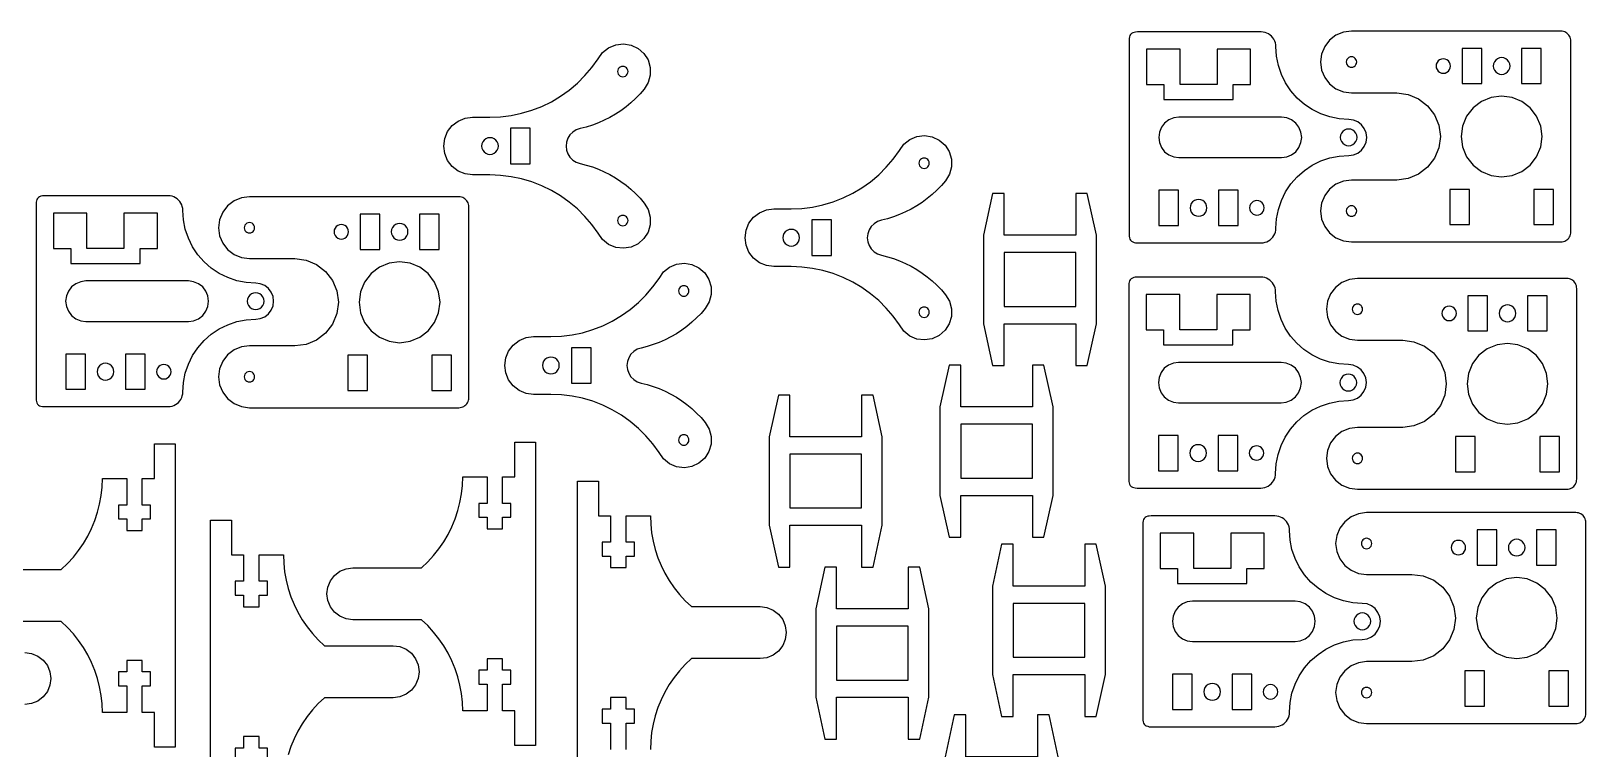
# Model space of a CAD drawing. Header units: inches. Extents: x -24.3 to 25.7, y -20.1 to 15.9.
# Drawn here: x -1.74 to 25.18, y 3.52 to 15.95 of the extents above; entities that cross this region are included whole.
import ezdxf

# ---------------------------------------------------------------- set-up
doc = ezdxf.new("R2010")
doc.units = ezdxf.units.IN
doc.header["$MEASUREMENT"] = 0
doc.layers.get('0').update_dxf_attribs({"linetype": 'CONTINUOUS'})

msp = doc.modelspace()

# ---------------------------------------------------------------- linework, layer by layer
at = {"color": 1}
for points in [[(19.594, 12.283), (19.626, 12.29), (19.658, 12.3), (19.687, 12.315), (19.715, 12.333), (19.74, 12.355), (19.761, 12.38), (19.78, 12.408), (19.794, 12.437), (19.805, 12.468), (19.811, 12.501), (19.814, 12.534), (19.824, 12.698), (19.856, 12.86), (19.91, 13.016), (19.982, 13.164), (20.074, 13.301), (20.183, 13.425), (20.307, 13.534), (20.444, 13.626), (20.592, 13.699), (20.748, 13.752), (20.91, 13.784), (21.074, 13.795), (21.155, 13.805), (21.23, 13.836), (21.295, 13.886), (21.344, 13.95), (21.375, 14.026), (21.386, 14.106), (21.375, 14.187), (21.344, 14.262), (21.295, 14.326), (21.23, 14.376), (21.155, 14.407), (21.074, 14.418), (20.91, 14.429), (20.748, 14.461), (20.592, 14.514), (20.444, 14.587), (20.307, 14.678), (20.183, 14.787), (20.074, 14.911), (19.982, 15.048), (19.91, 15.196), (19.856, 15.352), (19.824, 15.514), (19.814, 15.678), (19.811, 15.711), (19.805, 15.744), (19.794, 15.775), (19.78, 15.805), (19.761, 15.832), (19.74, 15.857), (19.715, 15.879), (19.687, 15.897), (19.658, 15.912), (19.626, 15.923), (19.594, 15.929), (19.561, 15.931), (17.417, 15.931), (17.385, 15.929), (17.358, 15.924), (17.334, 15.915), (17.314, 15.903), (17.298, 15.887), (17.286, 15.868), (17.278, 15.845), (17.274, 15.818), (17.274, 15.788), (17.274, 12.424), (17.274, 12.394), (17.278, 12.368), (17.286, 12.345), (17.298, 12.325), (17.314, 12.309), (17.334, 12.297), (17.358, 12.288), (17.385, 12.283), (17.417, 12.281), (19.561, 12.281)], [(20.983, 14.895), (21.122, 14.877), (21.907, 14.877), (22.102, 14.851), (22.284, 14.775), (22.441, 14.655), (22.561, 14.499), (22.636, 14.317), (22.662, 14.122), (22.636, 13.926), (22.561, 13.744), (22.441, 13.588), (22.284, 13.468), (22.102, 13.392), (21.907, 13.367), (21.122, 13.367), (20.983, 13.348), (20.854, 13.295), (20.743, 13.21), (20.658, 13.099), (20.605, 12.97), (20.587, 12.832), (20.605, 12.693), (20.658, 12.564), (20.743, 12.453), (20.854, 12.368), (20.983, 12.315), (21.122, 12.297), (24.748, 12.297), (24.77, 12.298), (24.792, 12.302), (24.814, 12.31), (24.834, 12.32), (24.853, 12.332), (24.869, 12.347), (24.884, 12.364), (24.897, 12.382), (24.907, 12.403), (24.914, 12.424), (24.918, 12.446), (24.92, 12.468), (24.92, 15.775), (24.918, 15.797), (24.914, 15.819), (24.907, 15.841), (24.897, 15.861), (24.884, 15.879), (24.869, 15.896), (24.853, 15.911), (24.834, 15.924), (24.814, 15.933), (24.792, 15.941), (24.77, 15.945), (24.748, 15.947), (21.122, 15.947), (20.983, 15.928), (20.854, 15.875), (20.743, 15.79), (20.658, 15.679), (20.605, 15.55), (20.587, 15.412), (20.605, 15.273), (20.658, 15.144), (20.743, 15.033), (20.854, 14.948)], [(8.383, 15.71), (8.516, 15.726), (8.648, 15.705), (8.769, 15.648), (8.869, 15.559), (8.942, 15.447), (8.98, 15.319), (8.982, 15.185), (8.947, 15.056), (8.877, 14.942), (8.805, 14.858), (8.728, 14.779), (8.646, 14.704), (8.561, 14.633), (8.472, 14.568), (8.379, 14.507), (8.283, 14.452), (8.184, 14.402), (8.083, 14.357), (7.979, 14.319), (7.873, 14.286), (7.766, 14.259), (7.7, 14.236), (7.641, 14.199), (7.591, 14.15), (7.554, 14.091), (7.531, 14.025), (7.523, 13.956), (7.531, 13.887), (7.554, 13.821), (7.591, 13.762), (7.641, 13.713), (7.7, 13.676), (7.766, 13.653), (7.873, 13.627), (7.979, 13.594), (8.083, 13.555), (8.184, 13.511), (8.283, 13.461), (8.379, 13.405), (8.472, 13.345), (8.561, 13.279), (8.646, 13.209), (8.728, 13.133), (8.805, 13.054), (8.877, 12.97), (8.947, 12.856), (8.982, 12.727), (8.98, 12.593), (8.942, 12.465), (8.869, 12.353), (8.769, 12.265), (8.648, 12.208), (8.516, 12.186), (8.383, 12.202), (8.26, 12.254), (8.156, 12.338), (8.079, 12.447), (7.971, 12.597), (7.851, 12.737), (7.72, 12.868), (7.579, 12.987), (7.428, 13.094), (7.27, 13.188), (7.104, 13.269), (6.931, 13.335), (6.754, 13.388), (6.574, 13.426), (6.39, 13.449), (6.206, 13.456), (5.906, 13.456), (5.776, 13.473), (5.656, 13.523), (5.552, 13.603), (5.473, 13.706), (5.423, 13.827), (5.406, 13.956), (5.423, 14.086), (5.473, 14.206), (5.552, 14.31), (5.656, 14.389), (5.776, 14.439), (5.906, 14.456), (6.206, 14.456), (6.39, 14.464), (6.574, 14.486), (6.754, 14.524), (6.931, 14.577), (7.104, 14.644), (7.27, 14.724), (7.428, 14.819), (7.579, 14.926), (7.72, 15.045), (7.851, 15.175), (7.971, 15.315), (8.079, 15.465), (8.156, 15.575), (8.26, 15.658)], [(13.599, 14.123), (13.732, 14.139), (13.864, 14.118), (13.985, 14.061), (14.085, 13.972), (14.158, 13.86), (14.196, 13.732), (14.198, 13.598), (14.163, 13.469), (14.093, 13.355), (14.021, 13.271), (13.944, 13.192), (13.862, 13.117), (13.777, 13.046), (13.688, 12.981), (13.595, 12.92), (13.499, 12.865), (13.4, 12.815), (13.299, 12.77), (13.195, 12.732), (13.089, 12.699), (12.982, 12.672), (12.916, 12.649), (12.857, 12.612), (12.807, 12.563), (12.77, 12.504), (12.747, 12.438), (12.739, 12.369), (12.747, 12.3), (12.77, 12.234), (12.807, 12.175), (12.857, 12.126), (12.916, 12.089), (12.982, 12.066), (13.089, 12.04), (13.195, 12.007), (13.299, 11.968), (13.4, 11.924), (13.499, 11.874), (13.595, 11.818), (13.688, 11.758), (13.777, 11.692), (13.862, 11.622), (13.944, 11.546), (14.021, 11.467), (14.093, 11.383), (14.163, 11.269), (14.198, 11.14), (14.196, 11.006), (14.158, 10.878), (14.085, 10.766), (13.985, 10.678), (13.864, 10.621), (13.732, 10.599), (13.599, 10.615), (13.476, 10.667), (13.372, 10.751), (13.295, 10.86), (13.187, 11.01), (13.067, 11.15), (12.936, 11.281), (12.795, 11.4), (12.644, 11.507), (12.486, 11.601), (12.319, 11.682), (12.147, 11.748), (11.97, 11.801), (11.79, 11.839), (11.606, 11.862), (11.422, 11.869), (11.122, 11.869), (10.992, 11.886), (10.872, 11.936), (10.768, 12.016), (10.689, 12.119), (10.639, 12.24), (10.622, 12.369), (10.639, 12.499), (10.689, 12.619), (10.768, 12.723), (10.872, 12.802), (10.992, 12.852), (11.122, 12.869), (11.422, 12.869), (11.606, 12.877), (11.79, 12.899), (11.97, 12.937), (12.147, 12.99), (12.319, 13.057), (12.486, 13.138), (12.644, 13.232), (12.795, 13.339), (12.936, 13.458), (13.067, 13.588), (13.187, 13.728), (13.295, 13.878), (13.372, 13.988), (13.476, 14.071)], [(0.668, 9.447), (0.701, 9.454), (0.732, 9.464), (0.762, 9.479), (0.789, 9.497), (0.814, 9.519), (0.836, 9.544), (0.854, 9.571), (0.869, 9.601), (0.879, 9.632), (0.886, 9.665), (0.888, 9.698), (0.899, 9.862), (0.931, 10.024), (0.984, 10.18), (1.057, 10.328), (1.149, 10.465), (1.257, 10.589), (1.381, 10.698), (1.518, 10.79), (1.666, 10.863), (1.823, 10.916), (1.984, 10.948), (2.149, 10.959), (2.229, 10.969), (2.305, 11), (2.369, 11.05), (2.419, 11.114), (2.45, 11.189), (2.46, 11.27), (2.45, 11.351), (2.419, 11.426), (2.369, 11.49), (2.305, 11.54), (2.229, 11.571), (2.149, 11.582), (1.984, 11.592), (1.823, 11.625), (1.666, 11.678), (1.518, 11.751), (1.381, 11.842), (1.257, 11.951), (1.149, 12.075), (1.057, 12.212), (0.984, 12.36), (0.931, 12.516), (0.899, 12.678), (0.888, 12.842), (0.886, 12.875), (0.879, 12.908), (0.869, 12.939), (0.854, 12.969), (0.836, 12.996), (0.814, 13.021), (0.789, 13.043), (0.762, 13.061), (0.732, 13.076), (0.701, 13.086), (0.668, 13.093), (0.635, 13.095), (-1.509, 13.095), (-1.54, 13.093), (-1.568, 13.088), (-1.592, 13.079), (-1.611, 13.067), (-1.627, 13.051), (-1.639, 13.032), (-1.647, 13.009), (-1.651, 12.982), (-1.652, 12.952), (-1.652, 9.588), (-1.651, 9.558), (-1.647, 9.531), (-1.639, 9.509), (-1.627, 9.489), (-1.611, 9.473), (-1.592, 9.461), (-1.568, 9.452), (-1.54, 9.447), (-1.509, 9.445), (0.635, 9.445)], [(1.903, 12.025), (2.041, 12.007), (2.826, 12.007), (3.022, 11.982), (3.204, 11.906), (3.36, 11.786), (3.48, 11.63), (3.555, 11.448), (3.581, 11.252), (3.555, 11.057), (3.48, 10.875), (3.36, 10.718), (3.204, 10.598), (3.022, 10.523), (2.826, 10.497), (2.041, 10.497), (1.903, 10.479), (1.774, 10.426), (1.663, 10.341), (1.578, 10.23), (1.524, 10.101), (1.506, 9.962), (1.524, 9.824), (1.578, 9.695), (1.663, 9.584), (1.774, 9.499), (1.903, 9.445), (2.041, 9.427), (5.667, 9.427), (5.69, 9.429), (5.712, 9.433), (5.733, 9.44), (5.753, 9.45), (5.772, 9.463), (5.789, 9.478), (5.804, 9.494), (5.816, 9.513), (5.826, 9.533), (5.833, 9.555), (5.838, 9.577), (5.839, 9.599), (5.839, 12.906), (5.838, 12.928), (5.833, 12.95), (5.826, 12.971), (5.816, 12.991), (5.804, 13.01), (5.789, 13.027), (5.772, 13.042), (5.753, 13.054), (5.733, 13.064), (5.712, 13.071), (5.69, 13.076), (5.667, 13.077), (2.041, 13.077), (1.903, 13.059), (1.774, 13.006), (1.663, 12.921), (1.578, 12.81), (1.524, 12.681), (1.506, 12.542), (1.524, 12.404), (1.578, 12.275), (1.663, 12.164), (1.774, 12.079)], [(15.108, 10.881), (16.348, 10.881), (16.348, 10.155), (16.548, 10.155), (16.708, 10.881), (16.708, 12.411), (16.548, 13.137), (16.348, 13.137), (16.348, 12.411), (15.108, 12.411), (15.108, 13.137), (14.908, 13.137), (14.748, 12.411), (14.748, 10.881), (14.908, 10.155), (15.108, 10.155)], [(9.438, 11.911), (9.571, 11.927), (9.703, 11.906), (9.824, 11.849), (9.924, 11.76), (9.997, 11.648), (10.035, 11.52), (10.037, 11.386), (10.001, 11.257), (9.932, 11.143), (9.86, 11.059), (9.783, 10.98), (9.701, 10.905), (9.616, 10.834), (9.527, 10.769), (9.434, 10.708), (9.338, 10.653), (9.239, 10.603), (9.138, 10.558), (9.034, 10.52), (8.928, 10.487), (8.821, 10.46), (8.755, 10.437), (8.696, 10.4), (8.646, 10.351), (8.609, 10.292), (8.586, 10.226), (8.578, 10.157), (8.586, 10.088), (8.609, 10.022), (8.646, 9.963), (8.696, 9.914), (8.755, 9.877), (8.821, 9.854), (8.928, 9.828), (9.034, 9.795), (9.138, 9.756), (9.239, 9.712), (9.338, 9.662), (9.434, 9.606), (9.527, 9.546), (9.616, 9.48), (9.701, 9.41), (9.783, 9.334), (9.86, 9.255), (9.932, 9.171), (10.001, 9.057), (10.037, 8.928), (10.035, 8.794), (9.997, 8.666), (9.924, 8.554), (9.824, 8.466), (9.703, 8.409), (9.571, 8.387), (9.438, 8.403), (9.315, 8.455), (9.211, 8.539), (9.134, 8.648), (9.026, 8.798), (8.906, 8.938), (8.775, 9.069), (8.634, 9.188), (8.483, 9.295), (8.324, 9.389), (8.158, 9.47), (7.986, 9.537), (7.809, 9.589), (7.628, 9.627), (7.445, 9.65), (7.261, 9.657), (6.961, 9.657), (6.831, 9.674), (6.711, 9.724), (6.607, 9.804), (6.528, 9.907), (6.478, 10.028), (6.461, 10.157), (6.478, 10.287), (6.528, 10.407), (6.607, 10.511), (6.711, 10.59), (6.831, 10.64), (6.961, 10.657), (7.261, 10.657), (7.445, 10.665), (7.628, 10.688), (7.809, 10.725), (7.986, 10.778), (8.158, 10.845), (8.324, 10.926), (8.483, 11.02), (8.634, 11.127), (8.775, 11.246), (8.906, 11.376), (9.026, 11.517), (9.134, 11.666), (9.211, 11.776), (9.315, 11.859)], [(19.588, 8.039), (19.62, 8.045), (19.651, 8.056), (19.681, 8.07), (19.708, 8.089), (19.733, 8.11), (19.755, 8.135), (19.773, 8.163), (19.788, 8.192), (19.799, 8.224), (19.805, 8.256), (19.807, 8.289), (19.818, 8.454), (19.85, 8.615), (19.903, 8.772), (19.976, 8.919), (20.068, 9.057), (20.176, 9.181), (20.3, 9.289), (20.438, 9.381), (20.586, 9.454), (20.742, 9.507), (20.903, 9.539), (21.068, 9.55), (21.149, 9.56), (21.224, 9.592), (21.288, 9.641), (21.338, 9.706), (21.369, 9.781), (21.38, 9.861), (21.369, 9.942), (21.338, 10.017), (21.288, 10.082), (21.224, 10.131), (21.149, 10.162), (21.068, 10.173), (20.903, 10.184), (20.742, 10.216), (20.586, 10.269), (20.438, 10.342), (20.3, 10.434), (20.176, 10.542), (20.068, 10.666), (19.976, 10.803), (19.903, 10.951), (19.85, 11.107), (19.818, 11.269), (19.807, 11.434), (19.805, 11.467), (19.799, 11.499), (19.788, 11.53), (19.773, 11.56), (19.755, 11.588), (19.733, 11.612), (19.708, 11.634), (19.681, 11.653), (19.651, 11.667), (19.62, 11.678), (19.588, 11.684), (19.555, 11.686), (17.411, 11.686), (17.379, 11.685), (17.351, 11.679), (17.328, 11.671), (17.308, 11.658), (17.292, 11.642), (17.28, 11.623), (17.272, 11.6), (17.268, 11.574), (17.268, 11.544), (17.268, 8.179), (17.268, 8.149), (17.272, 8.123), (17.28, 8.1), (17.292, 8.08), (17.308, 8.065), (17.328, 8.052), (17.351, 8.043), (17.379, 8.038), (17.411, 8.036), (19.555, 8.036)], [(21.085, 10.613), (21.224, 10.595), (22.009, 10.595), (22.204, 10.569), (22.386, 10.494), (22.543, 10.374), (22.663, 10.217), (22.738, 10.035), (22.764, 9.84), (22.738, 9.644), (22.663, 9.462), (22.543, 9.306), (22.386, 9.186), (22.204, 9.111), (22.009, 9.085), (21.224, 9.085), (21.085, 9.067), (20.956, 9.013), (20.846, 8.928), (20.76, 8.817), (20.707, 8.688), (20.689, 8.55), (20.707, 8.411), (20.76, 8.282), (20.846, 8.172), (20.956, 8.087), (21.085, 8.033), (21.224, 8.015), (24.85, 8.015), (24.872, 8.016), (24.895, 8.021), (24.916, 8.028), (24.936, 8.038), (24.955, 8.05), (24.972, 8.065), (24.986, 8.082), (24.999, 8.101), (25.009, 8.121), (25.016, 8.142), (25.02, 8.164), (25.022, 8.187), (25.022, 11.493), (25.02, 11.516), (25.016, 11.538), (25.009, 11.559), (24.999, 11.579), (24.986, 11.598), (24.972, 11.615), (24.955, 11.629), (24.936, 11.642), (24.916, 11.652), (24.895, 11.659), (24.872, 11.663), (24.85, 11.665), (21.224, 11.665), (21.085, 11.647), (20.956, 11.593), (20.846, 11.508), (20.76, 11.397), (20.707, 11.268), (20.689, 11.13), (20.707, 10.991), (20.76, 10.862), (20.846, 10.752), (20.956, 10.667)], [(14.357, 7.909), (15.597, 7.909), (15.597, 7.183), (15.797, 7.183), (15.957, 7.909), (15.957, 9.439), (15.797, 10.165), (15.597, 10.165), (15.597, 9.439), (14.357, 9.439), (14.357, 10.165), (14.157, 10.165), (13.997, 9.439), (13.997, 7.909), (14.157, 7.183), (14.357, 7.183)], [(11.399, 7.39), (12.639, 7.39), (12.639, 6.665), (12.839, 6.665), (12.999, 7.39), (12.999, 8.92), (12.839, 9.646), (12.639, 9.646), (12.639, 8.92), (11.399, 8.92), (11.399, 9.646), (11.199, 9.646), (11.039, 8.92), (11.039, 7.39), (11.199, 6.665), (11.399, 6.665)], [(3.515, 5.887), (3.444, 5.98), (3.399, 6.088), (3.383, 6.205), (3.399, 6.321), (3.444, 6.43), (3.515, 6.523), (3.608, 6.595), (3.717, 6.639), (3.833, 6.655), (5.022, 6.655), (5.13, 6.757), (5.23, 6.866), (5.323, 6.982), (5.407, 7.105), (5.482, 7.233), (5.547, 7.366), (5.604, 7.503), (5.65, 7.644), (5.686, 7.788), (5.712, 7.934), (5.728, 8.082), (5.733, 8.23), (6.155, 8.23), (6.155, 7.77), (6.011, 7.77), (6.011, 7.53), (6.155, 7.53), (6.155, 7.33), (6.425, 7.33), (6.425, 7.53), (6.569, 7.53), (6.569, 7.77), (6.425, 7.77), (6.425, 8.23), (6.635, 8.23), (6.635, 8.83), (6.995, 8.83), (6.995, 3.58), (6.635, 3.58), (6.635, 4.18), (6.425, 4.18), (6.425, 4.64), (6.569, 4.64), (6.569, 4.88), (6.425, 4.88), (6.425, 5.08), (6.155, 5.08), (6.155, 4.88), (6.011, 4.88), (6.011, 4.64), (6.155, 4.64), (6.155, 4.18), (5.733, 4.18), (5.728, 4.328), (5.712, 4.476), (5.686, 4.622), (5.65, 4.766), (5.604, 4.907), (5.547, 5.044), (5.482, 5.177), (5.407, 5.305), (5.323, 5.427), (5.23, 5.543), (5.13, 5.653), (5.022, 5.755), (3.833, 5.755), (3.717, 5.77), (3.608, 5.815)], [(19.83, 3.905), (19.862, 3.911), (19.893, 3.922), (19.923, 3.936), (19.951, 3.955), (19.975, 3.977), (19.997, 4.001), (20.016, 4.029), (20.03, 4.059), (20.041, 4.09), (20.047, 4.122), (20.049, 4.155), (20.06, 4.32), (20.092, 4.482), (20.145, 4.638), (20.218, 4.786), (20.31, 4.923), (20.419, 5.047), (20.543, 5.156), (20.68, 5.247), (20.828, 5.32), (20.984, 5.373), (21.146, 5.405), (21.31, 5.416), (21.391, 5.427), (21.466, 5.458), (21.53, 5.507), (21.58, 5.572), (21.611, 5.647), (21.622, 5.728), (21.611, 5.808), (21.58, 5.883), (21.53, 5.948), (21.466, 5.997), (21.391, 6.029), (21.31, 6.039), (21.146, 6.05), (20.984, 6.082), (20.828, 6.135), (20.68, 6.208), (20.543, 6.3), (20.419, 6.408), (20.31, 6.532), (20.218, 6.67), (20.145, 6.817), (20.092, 6.974), (20.06, 7.135), (20.049, 7.3), (20.047, 7.333), (20.041, 7.365), (20.03, 7.397), (20.016, 7.426), (19.997, 7.454), (19.975, 7.479), (19.951, 7.5), (19.923, 7.519), (19.893, 7.533), (19.862, 7.544), (19.83, 7.55), (19.797, 7.553), (17.653, 7.553), (17.621, 7.551), (17.594, 7.546), (17.57, 7.537), (17.55, 7.524), (17.534, 7.509), (17.522, 7.489), (17.514, 7.466), (17.51, 7.44), (17.51, 7.41), (17.51, 4.045), (17.51, 4.015), (17.514, 3.989), (17.522, 3.966), (17.534, 3.947), (17.55, 3.931), (17.57, 3.918), (17.594, 3.91), (17.621, 3.904), (17.653, 3.903), (19.797, 3.903)], [(21.245, 6.558), (21.383, 6.54), (22.168, 6.54), (22.363, 6.514), (22.546, 6.438), (22.702, 6.318), (22.822, 6.162), (22.897, 5.98), (22.923, 5.785), (22.897, 5.589), (22.822, 5.407), (22.702, 5.251), (22.546, 5.131), (22.363, 5.055), (22.168, 5.03), (21.383, 5.03), (21.245, 5.011), (21.116, 4.958), (21.005, 4.873), (20.92, 4.762), (20.866, 4.633), (20.848, 4.495), (20.866, 4.356), (20.92, 4.227), (21.005, 4.116), (21.116, 4.031), (21.245, 3.978), (21.383, 3.96), (25.009, 3.96), (25.032, 3.961), (25.054, 3.965), (25.075, 3.973), (25.095, 3.983), (25.114, 3.995), (25.131, 4.01), (25.146, 4.027), (25.158, 4.045), (25.168, 4.066), (25.175, 4.087), (25.18, 4.109), (25.181, 4.131), (25.181, 7.438), (25.18, 7.46), (25.175, 7.482), (25.168, 7.504), (25.158, 7.524), (25.146, 7.542), (25.131, 7.559), (25.114, 7.574), (25.095, 7.587), (25.075, 7.597), (25.054, 7.604), (25.032, 7.608), (25.009, 7.61), (21.383, 7.61), (21.245, 7.591), (21.116, 7.538), (21.005, 7.453), (20.92, 7.342), (20.866, 7.213), (20.848, 7.075), (20.866, 6.936), (20.92, 6.807), (21.005, 6.696), (21.116, 6.611)], [(15.264, 4.809), (16.504, 4.809), (16.504, 4.083), (16.704, 4.083), (16.864, 4.809), (16.864, 6.339), (16.704, 7.064), (16.504, 7.064), (16.504, 6.339), (15.264, 6.339), (15.264, 7.064), (15.064, 7.064), (14.904, 6.339), (14.904, 4.809), (15.064, 4.083), (15.264, 4.083)], [(12.206, 4.412), (13.446, 4.412), (13.446, 3.686), (13.646, 3.686), (13.806, 4.412), (13.806, 5.942), (13.646, 6.668), (13.446, 6.668), (13.446, 5.942), (12.206, 5.942), (12.206, 6.668), (12.006, 6.668), (11.846, 5.942), (11.846, 4.412), (12.006, 3.686), (12.206, 3.686)], [(14.445, 1.852), (15.685, 1.852), (15.685, 1.126), (15.885, 1.126), (16.045, 1.852), (16.045, 3.382), (15.885, 4.108), (15.685, 4.108), (15.685, 3.382), (14.445, 3.382), (14.445, 4.108), (14.245, 4.108), (14.085, 3.382), (14.085, 1.852), (14.245, 1.126), (14.445, 1.126)]]:
    msp.add_lwpolyline(points, close=True, dxfattribs=at)
at = {"color": 3}
for points in [[(17.874, 14.761), (19.075, 14.761), (19.075, 15.021), (19.375, 15.021), (19.375, 15.631), (18.795, 15.631), (18.795, 15.021), (18.154, 15.021), (18.154, 15.631), (17.574, 15.631), (17.574, 15.021), (17.874, 15.021)], [(23.377, 15.647), (23.037, 15.647), (23.037, 15.037), (23.377, 15.037)], [(24.067, 15.647), (24.067, 15.037), (24.407, 15.037), (24.407, 15.647)], [(21.035, 15.388), (21.044, 15.367), (21.058, 15.348), (21.077, 15.334), (21.098, 15.325), (21.122, 15.322), (21.145, 15.325), (21.167, 15.334), (21.185, 15.348), (21.2, 15.367), (21.209, 15.388), (21.212, 15.412), (21.209, 15.435), (21.2, 15.457), (21.185, 15.475), (21.167, 15.49), (21.145, 15.499), (21.122, 15.502), (21.098, 15.499), (21.077, 15.49), (21.058, 15.475), (21.044, 15.457), (21.035, 15.435), (21.032, 15.412)], [(22.591, 15.309), (22.604, 15.279), (22.623, 15.253), (22.649, 15.233), (22.679, 15.221), (22.712, 15.217), (22.744, 15.221), (22.774, 15.233), (22.8, 15.253), (22.82, 15.279), (22.833, 15.309), (22.837, 15.342), (22.833, 15.374), (22.82, 15.404), (22.8, 15.43), (22.774, 15.45), (22.744, 15.462), (22.712, 15.467), (22.679, 15.462), (22.649, 15.45), (22.623, 15.43), (22.604, 15.404), (22.591, 15.374), (22.587, 15.342)], [(23.582, 15.304), (23.596, 15.269), (23.619, 15.239), (23.649, 15.216), (23.684, 15.202), (23.722, 15.197), (23.759, 15.202), (23.794, 15.216), (23.824, 15.239), (23.847, 15.269), (23.862, 15.304), (23.867, 15.342), (23.862, 15.379), (23.847, 15.414), (23.824, 15.444), (23.794, 15.467), (23.759, 15.482), (23.722, 15.487), (23.684, 15.482), (23.649, 15.467), (23.619, 15.444), (23.596, 15.414), (23.582, 15.379), (23.577, 15.342)], [(8.593, 15.269), (8.584, 15.291), (8.569, 15.31), (8.551, 15.324), (8.529, 15.333), (8.506, 15.336), (8.483, 15.333), (8.461, 15.324), (8.442, 15.31), (8.428, 15.291), (8.419, 15.269), (8.416, 15.246), (8.419, 15.223), (8.428, 15.201), (8.442, 15.182), (8.461, 15.168), (8.483, 15.159), (8.506, 15.156), (8.529, 15.159), (8.551, 15.168), (8.569, 15.182), (8.584, 15.201), (8.593, 15.223), (8.596, 15.246)], [(23.046, 13.94), (23.116, 13.772), (23.227, 13.627), (23.372, 13.515), (23.541, 13.445), (23.722, 13.422), (23.903, 13.445), (24.072, 13.515), (24.217, 13.627), (24.328, 13.772), (24.398, 13.94), (24.422, 14.122), (24.398, 14.303), (24.328, 14.472), (24.217, 14.617), (24.072, 14.728), (23.903, 14.798), (23.722, 14.822), (23.541, 14.798), (23.372, 14.728), (23.227, 14.617), (23.116, 14.472), (23.046, 14.303), (23.022, 14.122)], [(18.135, 14.456), (18.044, 14.444), (17.96, 14.409), (17.887, 14.354), (17.832, 14.281), (17.797, 14.197), (17.785, 14.106), (17.797, 14.016), (17.832, 13.931), (17.887, 13.859), (17.96, 13.803), (18.044, 13.768), (18.135, 13.756), (19.91, 13.756), (20.001, 13.768), (20.085, 13.803), (20.157, 13.859), (20.213, 13.931), (20.248, 14.016), (20.26, 14.106), (20.248, 14.197), (20.213, 14.281), (20.157, 14.354), (20.085, 14.409), (20.001, 14.444), (19.91, 14.456)], [(6.346, 13.994), (6.331, 14.029), (6.308, 14.059), (6.278, 14.082), (6.243, 14.096), (6.206, 14.101), (6.168, 14.096), (6.133, 14.082), (6.103, 14.059), (6.08, 14.029), (6.066, 13.994), (6.061, 13.956), (6.066, 13.919), (6.08, 13.884), (6.103, 13.854), (6.133, 13.831), (6.168, 13.816), (6.206, 13.811), (6.243, 13.816), (6.278, 13.831), (6.308, 13.854), (6.331, 13.884), (6.346, 13.919), (6.351, 13.956)], [(6.561, 13.648), (6.901, 13.648), (6.901, 14.264), (6.561, 14.264)], [(21.214, 14.144), (21.2, 14.179), (21.177, 14.209), (21.147, 14.232), (21.112, 14.246), (21.074, 14.251), (21.037, 14.246), (21.002, 14.232), (20.972, 14.209), (20.949, 14.179), (20.934, 14.144), (20.929, 14.106), (20.934, 14.069), (20.949, 14.034), (20.972, 14.004), (21.002, 13.981), (21.037, 13.966), (21.074, 13.961), (21.112, 13.966), (21.147, 13.981), (21.177, 14.004), (21.2, 14.034), (21.214, 14.069), (21.219, 14.106)], [(13.809, 13.682), (13.8, 13.704), (13.785, 13.723), (13.767, 13.737), (13.745, 13.746), (13.722, 13.749), (13.698, 13.746), (13.677, 13.737), (13.658, 13.723), (13.644, 13.704), (13.635, 13.682), (13.632, 13.659), (13.635, 13.636), (13.644, 13.614), (13.658, 13.595), (13.677, 13.581), (13.698, 13.572), (13.722, 13.569), (13.745, 13.572), (13.767, 13.581), (13.785, 13.595), (13.8, 13.614), (13.809, 13.636), (13.812, 13.659)], [(18.129, 13.191), (17.789, 13.191), (17.789, 12.581), (18.129, 12.581)], [(18.819, 13.191), (18.819, 12.581), (19.159, 12.581), (19.159, 13.191)], [(22.824, 12.597), (23.164, 12.597), (23.164, 13.207), (22.824, 13.207)], [(24.28, 12.597), (24.62, 12.597), (24.62, 13.207), (24.28, 13.207)], [(18.614, 12.924), (18.6, 12.959), (18.577, 12.989), (18.547, 13.012), (18.512, 13.026), (18.474, 13.031), (18.437, 13.026), (18.402, 13.012), (18.372, 12.989), (18.349, 12.959), (18.334, 12.924), (18.329, 12.886), (18.334, 12.849), (18.349, 12.814), (18.372, 12.784), (18.402, 12.761), (18.437, 12.746), (18.474, 12.741), (18.512, 12.746), (18.547, 12.761), (18.577, 12.784), (18.6, 12.814), (18.614, 12.849), (18.619, 12.886)], [(19.605, 12.919), (19.593, 12.949), (19.573, 12.975), (19.547, 12.994), (19.517, 13.007), (19.484, 13.011), (19.452, 13.007), (19.422, 12.994), (19.396, 12.975), (19.376, 12.949), (19.364, 12.919), (19.359, 12.886), (19.364, 12.854), (19.376, 12.824), (19.396, 12.798), (19.422, 12.778), (19.452, 12.765), (19.484, 12.761), (19.517, 12.765), (19.547, 12.778), (19.573, 12.798), (19.593, 12.824), (19.605, 12.854), (19.609, 12.886)], [(-1.052, 11.925), (0.15, 11.925), (0.15, 12.185), (0.449, 12.185), (0.449, 12.795), (-0.131, 12.795), (-0.131, 12.185), (-0.772, 12.185), (-0.772, 12.795), (-1.352, 12.795), (-1.352, 12.185), (-1.052, 12.185)], [(4.296, 12.777), (3.956, 12.777), (3.956, 12.167), (4.296, 12.167)], [(4.986, 12.777), (4.986, 12.167), (5.326, 12.167), (5.326, 12.777)], [(8.593, 12.689), (8.584, 12.711), (8.569, 12.73), (8.551, 12.744), (8.529, 12.753), (8.506, 12.756), (8.483, 12.753), (8.461, 12.744), (8.442, 12.73), (8.428, 12.711), (8.419, 12.689), (8.416, 12.666), (8.419, 12.643), (8.428, 12.621), (8.442, 12.602), (8.461, 12.588), (8.483, 12.579), (8.506, 12.576), (8.529, 12.579), (8.551, 12.588), (8.569, 12.602), (8.584, 12.621), (8.593, 12.643), (8.596, 12.666)], [(11.777, 12.061), (12.117, 12.061), (12.117, 12.677), (11.777, 12.677)], [(21.035, 12.808), (21.044, 12.787), (21.058, 12.768), (21.077, 12.754), (21.098, 12.745), (21.122, 12.742), (21.145, 12.745), (21.167, 12.754), (21.185, 12.768), (21.2, 12.787), (21.209, 12.808), (21.212, 12.832), (21.209, 12.855), (21.2, 12.877), (21.185, 12.895), (21.167, 12.91), (21.145, 12.919), (21.122, 12.922), (21.098, 12.919), (21.077, 12.91), (21.058, 12.895), (21.044, 12.877), (21.035, 12.855), (21.032, 12.832)], [(1.954, 12.519), (1.963, 12.497), (1.978, 12.479), (1.996, 12.464), (2.018, 12.455), (2.041, 12.452), (2.064, 12.455), (2.086, 12.464), (2.105, 12.479), (2.119, 12.497), (2.128, 12.519), (2.131, 12.542), (2.128, 12.566), (2.119, 12.587), (2.105, 12.606), (2.086, 12.62), (2.064, 12.629), (2.041, 12.632), (2.018, 12.629), (1.996, 12.62), (1.978, 12.606), (1.963, 12.587), (1.954, 12.566), (1.951, 12.542)], [(3.51, 12.44), (3.523, 12.41), (3.543, 12.384), (3.569, 12.364), (3.599, 12.352), (3.631, 12.347), (3.664, 12.352), (3.694, 12.364), (3.72, 12.384), (3.739, 12.41), (3.752, 12.44), (3.756, 12.472), (3.752, 12.505), (3.739, 12.535), (3.72, 12.561), (3.694, 12.58), (3.664, 12.593), (3.631, 12.597), (3.599, 12.593), (3.569, 12.58), (3.543, 12.561), (3.523, 12.535), (3.51, 12.505), (3.506, 12.472)], [(4.501, 12.435), (4.516, 12.4), (4.539, 12.37), (4.569, 12.347), (4.604, 12.332), (4.641, 12.327), (4.679, 12.332), (4.714, 12.347), (4.744, 12.37), (4.767, 12.4), (4.781, 12.435), (4.786, 12.472), (4.781, 12.51), (4.767, 12.545), (4.744, 12.575), (4.714, 12.598), (4.679, 12.612), (4.641, 12.617), (4.604, 12.612), (4.569, 12.598), (4.539, 12.575), (4.516, 12.545), (4.501, 12.51), (4.496, 12.472)], [(11.562, 12.407), (11.547, 12.442), (11.524, 12.472), (11.494, 12.495), (11.459, 12.509), (11.422, 12.514), (11.384, 12.509), (11.349, 12.495), (11.319, 12.472), (11.296, 12.442), (11.282, 12.407), (11.277, 12.369), (11.282, 12.332), (11.296, 12.297), (11.319, 12.267), (11.349, 12.244), (11.384, 12.229), (11.422, 12.224), (11.459, 12.229), (11.494, 12.244), (11.524, 12.267), (11.547, 12.297), (11.562, 12.332), (11.567, 12.369)], [(3.965, 11.071), (4.035, 10.902), (4.146, 10.757), (4.291, 10.646), (4.46, 10.576), (4.641, 10.552), (4.822, 10.576), (4.991, 10.646), (5.136, 10.757), (5.247, 10.902), (5.317, 11.071), (5.341, 11.252), (5.317, 11.433), (5.247, 11.602), (5.136, 11.747), (4.991, 11.858), (4.822, 11.928), (4.641, 11.952), (4.46, 11.928), (4.291, 11.858), (4.146, 11.747), (4.035, 11.602), (3.965, 11.433), (3.941, 11.252)], [(15.108, 12.111), (15.108, 11.181), (16.348, 11.181), (16.348, 12.111)], [(-0.791, 11.62), (-0.881, 11.608), (-0.966, 11.573), (-1.038, 11.518), (-1.094, 11.445), (-1.129, 11.361), (-1.141, 11.27), (-1.129, 11.179), (-1.094, 11.095), (-1.038, 11.023), (-0.966, 10.967), (-0.881, 10.932), (-0.791, 10.92), (0.984, 10.92), (1.075, 10.932), (1.159, 10.967), (1.232, 11.023), (1.288, 11.095), (1.323, 11.179), (1.334, 11.27), (1.323, 11.361), (1.288, 11.445), (1.232, 11.518), (1.159, 11.573), (1.075, 11.608), (0.984, 11.62)], [(2.289, 11.308), (2.274, 11.343), (2.251, 11.373), (2.221, 11.396), (2.186, 11.41), (2.149, 11.415), (2.111, 11.41), (2.076, 11.396), (2.046, 11.373), (2.023, 11.343), (2.009, 11.308), (2.004, 11.27), (2.009, 11.233), (2.023, 11.198), (2.046, 11.168), (2.076, 11.144), (2.111, 11.13), (2.149, 11.125), (2.186, 11.13), (2.221, 11.144), (2.251, 11.168), (2.274, 11.198), (2.289, 11.233), (2.294, 11.27)], [(9.648, 11.47), (9.639, 11.492), (9.624, 11.511), (9.606, 11.525), (9.584, 11.534), (9.561, 11.537), (9.537, 11.534), (9.516, 11.525), (9.497, 11.511), (9.483, 11.492), (9.474, 11.47), (9.471, 11.447), (9.474, 11.424), (9.483, 11.402), (9.497, 11.384), (9.516, 11.369), (9.537, 11.36), (9.561, 11.357), (9.584, 11.36), (9.606, 11.369), (9.624, 11.384), (9.639, 11.402), (9.648, 11.424), (9.651, 11.447)], [(17.867, 10.516), (19.069, 10.516), (19.069, 10.776), (19.368, 10.776), (19.368, 11.386), (18.788, 11.386), (18.788, 10.776), (18.148, 10.776), (18.148, 11.386), (17.568, 11.386), (17.568, 10.776), (17.867, 10.776)], [(23.479, 11.365), (23.139, 11.365), (23.139, 10.755), (23.479, 10.755)], [(24.169, 11.365), (24.169, 10.755), (24.509, 10.755), (24.509, 11.365)], [(13.809, 11.102), (13.8, 11.124), (13.785, 11.143), (13.767, 11.157), (13.745, 11.166), (13.722, 11.169), (13.698, 11.166), (13.677, 11.157), (13.658, 11.143), (13.644, 11.124), (13.635, 11.102), (13.632, 11.079), (13.635, 11.056), (13.644, 11.034), (13.658, 11.015), (13.677, 11.001), (13.698, 10.992), (13.722, 10.989), (13.745, 10.992), (13.767, 11.001), (13.785, 11.015), (13.8, 11.034), (13.809, 11.056), (13.812, 11.079)], [(21.137, 11.107), (21.146, 11.085), (21.16, 11.066), (21.179, 11.052), (21.201, 11.043), (21.224, 11.04), (21.247, 11.043), (21.269, 11.052), (21.287, 11.066), (21.302, 11.085), (21.311, 11.107), (21.314, 11.13), (21.311, 11.153), (21.302, 11.175), (21.287, 11.193), (21.269, 11.208), (21.247, 11.217), (21.224, 11.22), (21.201, 11.217), (21.179, 11.208), (21.16, 11.193), (21.146, 11.175), (21.137, 11.153), (21.134, 11.13)], [(22.693, 11.027), (22.706, 10.997), (22.725, 10.971), (22.751, 10.952), (22.781, 10.939), (22.814, 10.935), (22.846, 10.939), (22.876, 10.952), (22.902, 10.971), (22.922, 10.997), (22.935, 11.027), (22.939, 11.06), (22.935, 11.092), (22.922, 11.122), (22.902, 11.148), (22.876, 11.168), (22.846, 11.181), (22.814, 11.185), (22.781, 11.181), (22.751, 11.168), (22.725, 11.148), (22.706, 11.122), (22.693, 11.092), (22.689, 11.06)], [(23.684, 11.022), (23.698, 10.987), (23.721, 10.957), (23.751, 10.934), (23.786, 10.92), (23.824, 10.915), (23.861, 10.92), (23.896, 10.934), (23.926, 10.957), (23.949, 10.987), (23.964, 11.022), (23.969, 11.06), (23.964, 11.097), (23.949, 11.132), (23.926, 11.162), (23.896, 11.185), (23.861, 11.2), (23.824, 11.205), (23.786, 11.2), (23.751, 11.185), (23.721, 11.162), (23.698, 11.132), (23.684, 11.097), (23.679, 11.06)], [(23.148, 9.659), (23.218, 9.49), (23.329, 9.345), (23.474, 9.234), (23.643, 9.164), (23.824, 9.14), (24.005, 9.164), (24.174, 9.234), (24.319, 9.345), (24.43, 9.49), (24.5, 9.659), (24.524, 9.84), (24.5, 10.021), (24.43, 10.19), (24.319, 10.335), (24.174, 10.446), (24.005, 10.516), (23.824, 10.54), (23.643, 10.516), (23.474, 10.446), (23.329, 10.335), (23.218, 10.19), (23.148, 10.021), (23.124, 9.84)], [(-0.796, 10.355), (-1.136, 10.355), (-1.136, 9.745), (-0.796, 9.745)], [(-0.106, 10.355), (-0.106, 9.745), (0.234, 9.745), (0.234, 10.355)], [(3.743, 9.727), (4.083, 9.727), (4.083, 10.337), (3.743, 10.337)], [(5.199, 9.727), (5.539, 9.727), (5.539, 10.337), (5.199, 10.337)], [(7.401, 10.195), (7.386, 10.23), (7.363, 10.26), (7.333, 10.283), (7.298, 10.297), (7.261, 10.302), (7.223, 10.297), (7.188, 10.283), (7.158, 10.26), (7.135, 10.23), (7.121, 10.195), (7.116, 10.157), (7.121, 10.12), (7.135, 10.085), (7.158, 10.055), (7.188, 10.032), (7.223, 10.017), (7.261, 10.012), (7.298, 10.017), (7.333, 10.032), (7.363, 10.055), (7.386, 10.085), (7.401, 10.12), (7.406, 10.157)], [(7.616, 9.849), (7.956, 9.849), (7.956, 10.465), (7.616, 10.465)], [(-0.311, 10.088), (-0.326, 10.123), (-0.349, 10.153), (-0.379, 10.176), (-0.414, 10.19), (-0.451, 10.195), (-0.489, 10.19), (-0.524, 10.176), (-0.554, 10.153), (-0.577, 10.123), (-0.591, 10.088), (-0.596, 10.05), (-0.591, 10.013), (-0.577, 9.978), (-0.554, 9.948), (-0.524, 9.924), (-0.489, 9.91), (-0.451, 9.905), (-0.414, 9.91), (-0.379, 9.924), (-0.349, 9.948), (-0.326, 9.978), (-0.311, 10.013), (-0.306, 10.05)], [(0.68, 10.082), (0.667, 10.113), (0.647, 10.138), (0.621, 10.158), (0.591, 10.171), (0.559, 10.175), (0.526, 10.171), (0.496, 10.158), (0.47, 10.138), (0.451, 10.113), (0.438, 10.082), (0.434, 10.05), (0.438, 10.018), (0.451, 9.988), (0.47, 9.962), (0.496, 9.942), (0.526, 9.929), (0.559, 9.925), (0.591, 9.929), (0.621, 9.942), (0.647, 9.962), (0.667, 9.988), (0.68, 10.018), (0.684, 10.05)], [(1.954, 9.939), (1.963, 9.917), (1.978, 9.899), (1.996, 9.884), (2.018, 9.875), (2.041, 9.872), (2.064, 9.875), (2.086, 9.884), (2.105, 9.899), (2.119, 9.917), (2.128, 9.939), (2.131, 9.962), (2.128, 9.986), (2.119, 10.007), (2.105, 10.026), (2.086, 10.04), (2.064, 10.049), (2.041, 10.052), (2.018, 10.049), (1.996, 10.04), (1.978, 10.026), (1.963, 10.007), (1.954, 9.986), (1.951, 9.962)], [(18.129, 10.211), (18.038, 10.199), (17.954, 10.165), (17.881, 10.109), (17.826, 10.036), (17.791, 9.952), (17.779, 9.861), (17.791, 9.771), (17.826, 9.686), (17.881, 9.614), (17.954, 9.558), (18.038, 9.523), (18.129, 9.511), (19.904, 9.511), (19.994, 9.523), (20.079, 9.558), (20.151, 9.614), (20.207, 9.686), (20.242, 9.771), (20.254, 9.861), (20.242, 9.952), (20.207, 10.036), (20.151, 10.109), (20.079, 10.165), (19.994, 10.199), (19.904, 10.211)], [(21.208, 9.899), (21.194, 9.934), (21.171, 9.964), (21.14, 9.987), (21.106, 10.001), (21.068, 10.006), (21.03, 10.001), (20.995, 9.987), (20.965, 9.964), (20.942, 9.934), (20.928, 9.899), (20.923, 9.861), (20.928, 9.824), (20.942, 9.789), (20.965, 9.759), (20.995, 9.736), (21.03, 9.721), (21.068, 9.716), (21.106, 9.721), (21.14, 9.736), (21.171, 9.759), (21.194, 9.789), (21.208, 9.824), (21.213, 9.861)], [(9.648, 8.89), (9.639, 8.912), (9.624, 8.931), (9.606, 8.945), (9.584, 8.954), (9.561, 8.957), (9.537, 8.954), (9.516, 8.945), (9.497, 8.931), (9.483, 8.912), (9.474, 8.89), (9.471, 8.867), (9.474, 8.844), (9.483, 8.822), (9.497, 8.804), (9.516, 8.789), (9.537, 8.78), (9.561, 8.777), (9.584, 8.78), (9.606, 8.789), (9.624, 8.804), (9.639, 8.822), (9.648, 8.844), (9.651, 8.867)], [(14.357, 9.139), (14.357, 8.209), (15.597, 8.209), (15.597, 9.139)], [(18.123, 8.946), (17.783, 8.946), (17.783, 8.336), (18.123, 8.336)], [(18.813, 8.946), (18.813, 8.336), (19.153, 8.336), (19.153, 8.946)], [(22.926, 8.315), (23.266, 8.315), (23.266, 8.925), (22.926, 8.925)], [(24.382, 8.315), (24.722, 8.315), (24.722, 8.925), (24.382, 8.925)], [(11.399, 8.62), (11.399, 7.69), (12.639, 7.69), (12.639, 8.62)], [(18.608, 8.679), (18.594, 8.714), (18.571, 8.744), (18.54, 8.767), (18.506, 8.781), (18.468, 8.786), (18.43, 8.781), (18.395, 8.767), (18.365, 8.744), (18.342, 8.714), (18.328, 8.679), (18.323, 8.641), (18.328, 8.604), (18.342, 8.569), (18.365, 8.539), (18.395, 8.516), (18.43, 8.501), (18.468, 8.496), (18.506, 8.501), (18.54, 8.516), (18.571, 8.539), (18.594, 8.569), (18.608, 8.604), (18.613, 8.641)], [(19.599, 8.674), (19.586, 8.704), (19.566, 8.73), (19.54, 8.75), (19.51, 8.762), (19.478, 8.766), (19.446, 8.762), (19.415, 8.75), (19.39, 8.73), (19.37, 8.704), (19.357, 8.674), (19.353, 8.641), (19.357, 8.609), (19.37, 8.579), (19.39, 8.553), (19.415, 8.533), (19.446, 8.521), (19.478, 8.516), (19.51, 8.521), (19.54, 8.533), (19.566, 8.553), (19.586, 8.579), (19.599, 8.609), (19.603, 8.641)], [(21.137, 8.527), (21.146, 8.505), (21.16, 8.486), (21.179, 8.472), (21.201, 8.463), (21.224, 8.46), (21.247, 8.463), (21.269, 8.472), (21.287, 8.486), (21.302, 8.505), (21.311, 8.527), (21.314, 8.55), (21.311, 8.573), (21.302, 8.595), (21.287, 8.613), (21.269, 8.628), (21.247, 8.637), (21.224, 8.64), (21.201, 8.637), (21.179, 8.628), (21.16, 8.613), (21.146, 8.595), (21.137, 8.573), (21.134, 8.55)], [(23.638, 7.31), (23.298, 7.31), (23.298, 6.7), (23.638, 6.7)], [(24.328, 7.31), (24.328, 6.7), (24.668, 6.7), (24.668, 7.31)], [(18.109, 6.383), (19.311, 6.383), (19.311, 6.643), (19.611, 6.643), (19.611, 7.253), (19.031, 7.253), (19.031, 6.643), (18.39, 6.643), (18.39, 7.253), (17.81, 7.253), (17.81, 6.643), (18.109, 6.643)], [(21.296, 7.051), (21.305, 7.03), (21.319, 7.011), (21.338, 6.997), (21.36, 6.988), (21.383, 6.985), (21.406, 6.988), (21.428, 6.997), (21.447, 7.011), (21.461, 7.03), (21.47, 7.051), (21.473, 7.075), (21.47, 7.098), (21.461, 7.12), (21.447, 7.138), (21.428, 7.153), (21.406, 7.162), (21.383, 7.165), (21.36, 7.162), (21.338, 7.153), (21.319, 7.138), (21.305, 7.12), (21.296, 7.098), (21.293, 7.075)], [(22.852, 6.972), (22.865, 6.942), (22.885, 6.916), (22.911, 6.896), (22.941, 6.884), (22.973, 6.88), (23.005, 6.884), (23.036, 6.896), (23.061, 6.916), (23.081, 6.942), (23.094, 6.972), (23.098, 7.005), (23.094, 7.037), (23.081, 7.067), (23.061, 7.093), (23.036, 7.113), (23.005, 7.125), (22.973, 7.13), (22.941, 7.125), (22.911, 7.113), (22.885, 7.093), (22.865, 7.067), (22.852, 7.037), (22.848, 7.005)], [(23.843, 6.967), (23.857, 6.932), (23.88, 6.902), (23.911, 6.879), (23.945, 6.865), (23.983, 6.86), (24.021, 6.865), (24.056, 6.879), (24.086, 6.902), (24.109, 6.932), (24.123, 6.967), (24.128, 7.005), (24.123, 7.042), (24.109, 7.077), (24.086, 7.107), (24.056, 7.13), (24.021, 7.145), (23.983, 7.15), (23.945, 7.145), (23.911, 7.13), (23.88, 7.107), (23.857, 7.077), (23.843, 7.042), (23.838, 7.005)], [(23.307, 5.603), (23.377, 5.435), (23.488, 5.29), (23.633, 5.178), (23.802, 5.108), (23.983, 5.085), (24.164, 5.108), (24.333, 5.178), (24.478, 5.29), (24.589, 5.435), (24.659, 5.603), (24.683, 5.785), (24.659, 5.966), (24.589, 6.135), (24.478, 6.28), (24.333, 6.391), (24.164, 6.461), (23.983, 6.485), (23.802, 6.461), (23.633, 6.391), (23.488, 6.28), (23.377, 6.135), (23.307, 5.966), (23.283, 5.785)], [(15.264, 6.039), (15.264, 5.109), (16.504, 5.109), (16.504, 6.039)], [(18.371, 6.078), (18.28, 6.066), (18.196, 6.031), (18.123, 5.975), (18.068, 5.903), (18.033, 5.818), (18.021, 5.728), (18.033, 5.637), (18.068, 5.553), (18.123, 5.48), (18.196, 5.424), (18.28, 5.39), (18.371, 5.378), (20.146, 5.378), (20.236, 5.39), (20.321, 5.424), (20.393, 5.48), (20.449, 5.553), (20.484, 5.637), (20.496, 5.728), (20.484, 5.818), (20.449, 5.903), (20.393, 5.975), (20.321, 6.031), (20.236, 6.066), (20.146, 6.078)], [(21.45, 5.765), (21.436, 5.8), (21.413, 5.83), (21.383, 5.853), (21.348, 5.868), (21.31, 5.873), (21.273, 5.868), (21.238, 5.853), (21.208, 5.83), (21.185, 5.8), (21.17, 5.765), (21.165, 5.728), (21.17, 5.69), (21.185, 5.655), (21.208, 5.625), (21.238, 5.602), (21.273, 5.588), (21.31, 5.583), (21.348, 5.588), (21.383, 5.602), (21.413, 5.625), (21.436, 5.655), (21.45, 5.69), (21.455, 5.728)], [(12.206, 5.642), (12.206, 4.712), (13.446, 4.712), (13.446, 5.642)], [(23.085, 4.26), (23.425, 4.26), (23.425, 4.87), (23.085, 4.87)], [(24.541, 4.26), (24.881, 4.26), (24.881, 4.87), (24.541, 4.87)], [(18.365, 4.813), (18.025, 4.813), (18.025, 4.203), (18.365, 4.203)], [(18.85, 4.545), (18.836, 4.58), (18.813, 4.61), (18.783, 4.633), (18.748, 4.648), (18.71, 4.653), (18.673, 4.648), (18.638, 4.633), (18.608, 4.61), (18.585, 4.58), (18.57, 4.545), (18.565, 4.508), (18.57, 4.47), (18.585, 4.435), (18.608, 4.405), (18.638, 4.382), (18.673, 4.368), (18.71, 4.363), (18.748, 4.368), (18.783, 4.382), (18.813, 4.405), (18.836, 4.435), (18.85, 4.47), (18.855, 4.508)], [(19.055, 4.813), (19.055, 4.203), (19.395, 4.203), (19.395, 4.813)], [(19.841, 4.54), (19.828, 4.57), (19.809, 4.596), (19.783, 4.616), (19.753, 4.628), (19.72, 4.633), (19.688, 4.628), (19.658, 4.616), (19.632, 4.596), (19.612, 4.57), (19.599, 4.54), (19.595, 4.508), (19.599, 4.475), (19.612, 4.445), (19.632, 4.419), (19.658, 4.399), (19.688, 4.387), (19.72, 4.383), (19.753, 4.387), (19.783, 4.399), (19.809, 4.419), (19.828, 4.445), (19.841, 4.475), (19.845, 4.508)], [(21.296, 4.471), (21.305, 4.45), (21.319, 4.431), (21.338, 4.417), (21.36, 4.408), (21.383, 4.405), (21.406, 4.408), (21.428, 4.417), (21.447, 4.431), (21.461, 4.45), (21.47, 4.471), (21.473, 4.495), (21.47, 4.518), (21.461, 4.54), (21.447, 4.558), (21.428, 4.573), (21.406, 4.582), (21.383, 4.585), (21.36, 4.582), (21.338, 4.573), (21.319, 4.558), (21.305, 4.54), (21.296, 4.518), (21.293, 4.495)]]:
    msp.add_lwpolyline(points, close=True, dxfattribs=at)
at = {"color": 1}
for points in [[(-2.406, 6.626), (-1.217, 6.626), (-1.109, 6.728), (-1.008, 6.837), (-0.916, 6.953), (-0.832, 7.075), (-0.757, 7.203), (-0.692, 7.336), (-0.635, 7.474), (-0.589, 7.615), (-0.553, 7.759), (-0.526, 7.905), (-0.511, 8.052), (-0.506, 8.201), (-0.084, 8.201), (-0.084, 7.741), (-0.228, 7.741), (-0.228, 7.501), (-0.084, 7.501), (-0.084, 7.301), (0.186, 7.301), (0.186, 7.501), (0.33, 7.501), (0.33, 7.741), (0.186, 7.741), (0.186, 8.201), (0.396, 8.201), (0.396, 8.801), (0.756, 8.801), (0.756, 3.551), (0.396, 3.551), (0.396, 4.151), (0.186, 4.151), (0.186, 4.611), (0.33, 4.611), (0.33, 4.851), (0.186, 4.851), (0.186, 5.051), (-0.084, 5.051), (-0.084, 4.851), (-0.228, 4.851), (-0.228, 4.611), (-0.084, 4.611), (-0.084, 4.151), (-0.506, 4.151), (-0.511, 4.299), (-0.526, 4.446), (-0.553, 4.592), (-0.589, 4.736), (-0.635, 4.877), (-0.692, 5.015), (-0.757, 5.148), (-0.832, 5.276), (-0.916, 5.398), (-1.008, 5.514), (-1.109, 5.623), (-1.217, 5.726), (-2.406, 5.726)], [(7.723, 2.907), (7.723, 8.157), (8.083, 8.157), (8.083, 7.557), (8.293, 7.557), (8.293, 7.097), (8.149, 7.097), (8.149, 6.857), (8.293, 6.857), (8.293, 6.657), (8.563, 6.657), (8.563, 6.857), (8.707, 6.857), (8.707, 7.097), (8.563, 7.097), (8.563, 7.557), (8.984, 7.557), (8.989, 7.409), (9.005, 7.261), (9.031, 7.115), (9.068, 6.971), (9.114, 6.83), (9.17, 6.693), (9.236, 6.56), (9.311, 6.432), (9.395, 6.309), (9.487, 6.193), (9.587, 6.084), (9.695, 5.982), (10.884, 5.982), (11.001, 5.966), (11.109, 5.922), (11.202, 5.85), (11.274, 5.757), (11.319, 5.648), (11.334, 5.532), (11.319, 5.415), (11.274, 5.307), (11.202, 5.214), (11.109, 5.142), (11.001, 5.097), (10.884, 5.082), (9.695, 5.082), (9.587, 4.98), (9.487, 4.87), (9.395, 4.754), (9.311, 4.632), (9.236, 4.504), (9.17, 4.371), (9.114, 4.234), (9.068, 4.093), (9.031, 3.949), (9.005, 3.803), (8.989, 3.655), (8.984, 3.507)], [(1.368, 2.231), (1.368, 7.481), (1.728, 7.481), (1.728, 6.881), (1.938, 6.881), (1.938, 6.421), (1.794, 6.421), (1.794, 6.181), (1.938, 6.181), (1.938, 5.981), (2.208, 5.981), (2.208, 6.181), (2.352, 6.181), (2.352, 6.421), (2.208, 6.421), (2.208, 6.881), (2.629, 6.881), (2.634, 6.733), (2.65, 6.585), (2.676, 6.439), (2.712, 6.295), (2.758, 6.154), (2.815, 6.017), (2.88, 5.884), (2.955, 5.756), (3.039, 5.633), (3.132, 5.517), (3.232, 5.408), (3.34, 5.306), (4.529, 5.306), (4.645, 5.29), (4.754, 5.246), (4.847, 5.174), (4.918, 5.081), (4.963, 4.972), (4.979, 4.856), (4.963, 4.739), (4.918, 4.631), (4.847, 4.538), (4.754, 4.466), (4.645, 4.421), (4.529, 4.406), (3.34, 4.406), (3.232, 4.304), (3.132, 4.194), (3.039, 4.078), (2.955, 3.956), (2.88, 3.828), (2.815, 3.695), (2.758, 3.558), (2.712, 3.417)], [(-1.848, 5.187), (-1.732, 5.172), (-1.623, 5.127), (-1.53, 5.056), (-1.458, 4.962), (-1.413, 4.854), (-1.398, 4.737), (-1.413, 4.621), (-1.458, 4.512), (-1.53, 4.419), (-1.623, 4.348), (-1.732, 4.303), (-1.848, 4.287)], [(8.563, 3.507), (8.563, 3.967), (8.707, 3.967), (8.707, 4.207), (8.563, 4.207), (8.563, 4.407), (8.293, 4.407), (8.293, 4.207), (8.149, 4.207), (8.149, 3.967), (8.293, 3.967), (8.293, 3.507)], [(2.352, 3.291), (2.352, 3.531), (2.208, 3.531), (2.208, 3.731), (1.938, 3.731), (1.938, 3.531), (1.794, 3.531), (1.794, 3.291)]]:
    msp.add_lwpolyline(points, dxfattribs=at)

doc.saveas('drawing.dxf')
